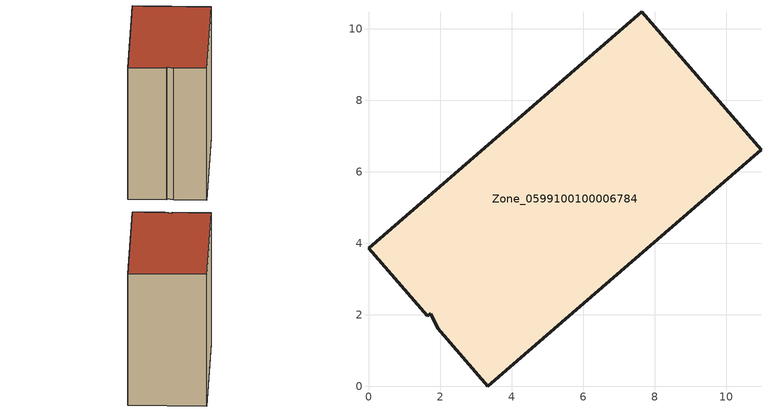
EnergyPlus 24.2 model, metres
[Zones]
Zone_0599100100006784
 floor ground (C_G): 7.65,10.47 10.98,6.61 3.33,0 1.94,1.62 1.75,2.03 1.64,1.97 0,3.86 z2.99
 wall outside (C_F): 10.98,6.61 7.65,10.47 0,3.86 1.64,1.97 1.75,2.03 1.94,1.62 3.33,0 10.98,6.61 z2.99:12.26
 roof outside (C_R): 1.94,1.62 3.33,0 10.98,6.61 7.65,10.47 0,3.86 1.64,1.97 1.75,2.03 z12.26
[BUILDING]
Pand.0599100100006784: North Axis=0; Terrain=City; Loads Convergence Tolerance Value=0.04; Temperature Convergence Tolerance Value=0.4; Solar Distribution=FullExterior; Maximum Number of Warmup Days=25; Minimum Number of Warmup Days=1
[Site:Location]
Rotterdam.The.Hague.AP_ZH_NLD Design_Conditions: Latitude=51.96; Longitude=4.45; Time Zone=1; Elevation=-4.5
[SITE:GROUNDTEMPERATURE:BUILDINGSURFACE]
18, 18, 18, 18, 18, 18, 18, 18, 18, 18, 18, 18
[MATERIAL] Thermal Absorptance=0.9; Solar Absorptance=0.7; Visible Absorptance=0.7
Name | Roughness | Thickness | Conductivity | Density | Specific Heat
G.TI.2015-2018 | MediumSmooth | 0.15 | 0.0428571 | 540 | 1210
F.TI.2015-2018 | Rough | 0.3 | 0.0666667 | 1920 | 840
R.TI.2015-2018 | MediumRough | 0.2 | 0.0333333 | 1500 | 1000
[CONSTRUCTION]
C_G: G.TI.2015-2018
C_F: F.TI.2015-2018
C_R: R.TI.2015-2018
[ZONE]
Zone_0599100100006784: Type=1; Multiplier=1; Ceiling Height=Autocalculate; Volume=Autocalculate; Floor Area=autocalculate; Part of Total Floor Area=Yes
[ZONEINFILTRATION:DESIGNFLOWRATE]
Infil_Zone_0599100100006784: Zone or ZoneList or Space or SpaceList=Zone_0599100100006784; Schedule=AlwaysOn; Design Flow Rate Calculation Method=Flow/Area; Flow Rate per Floor Area=0.0015; Constant Term Coefficient=1; Temperature Term Coefficient=0; Velocity Term Coefficient=0; Velocity Squared Term Coefficient=0
[HVACTEMPLATE:ZONE:IDEALLOADSAIRSYSTEM]
Zone_0599100100006784: Maximum Heating Supply Air Temperature=50; Minimum Cooling Supply Air Temperature=13; Maximum Heating Supply Air Humidity Ratio=0.0156; Minimum Cooling Supply Air Humidity Ratio=0.0077; Heating Limit=NoLimit; Cooling Limit=NoLimit; Dehumidification Control Type=ConstantSensibleHeatRatio; Cooling Sensible Heat Ratio=0.7; Dehumidification Setpoint=60; Humidification Control Type=None; Humidification Setpoint=30; Outdoor Air Method=None; Outdoor Air Flow Rate per Person=0.00944; Outdoor Air Flow Rate per Zone Floor Area=0; Outdoor Air Flow Rate per Zone=0; Demand Controlled Ventilation Type=None; Outdoor Air Economizer Type=NoEconomizer; Heat Recovery Type=None; Sensible Heat Recovery Effectiveness=0.7; Latent Heat Recovery Effectiveness=0.65
[ZONECONTROL:THERMOSTAT]
ThermostatControl_Zone_0599100100006784: Zone or ZoneList=Zone_0599100100006784; Control Type Schedule=DualSetpointControlType; Control 1=Thermostat_Zone_0599100100006784; Temperature Difference Between Cutout And Setpoint=0
[THERMOSTATSETPOINT:DUALSETPOINT]
Thermostat_Zone_0599100100006784: Heating Setpoint Temperature Schedule=HeatingSetpoint_Zone_0599100100006784; Cooling Setpoint Temperature Schedule=CoolingSetpoint_Zone_0599100100006784
[SCHEDULE:COMPACT]
HeatingSetpoint_Zone_0599100100006784: Through: 12/31, For: AllDays, Until: 24:00, 21
CoolingSetpoint_Zone_0599100100006784: Through: 12/31, For: AllDays, Until: 24:00, 24
DualSetpointControlType: Through: 12/31, For: AllDays, Until: 24:00, 4
AlwaysOn: Through: 12/31, For: AllDays, Until: 24:00, 1
